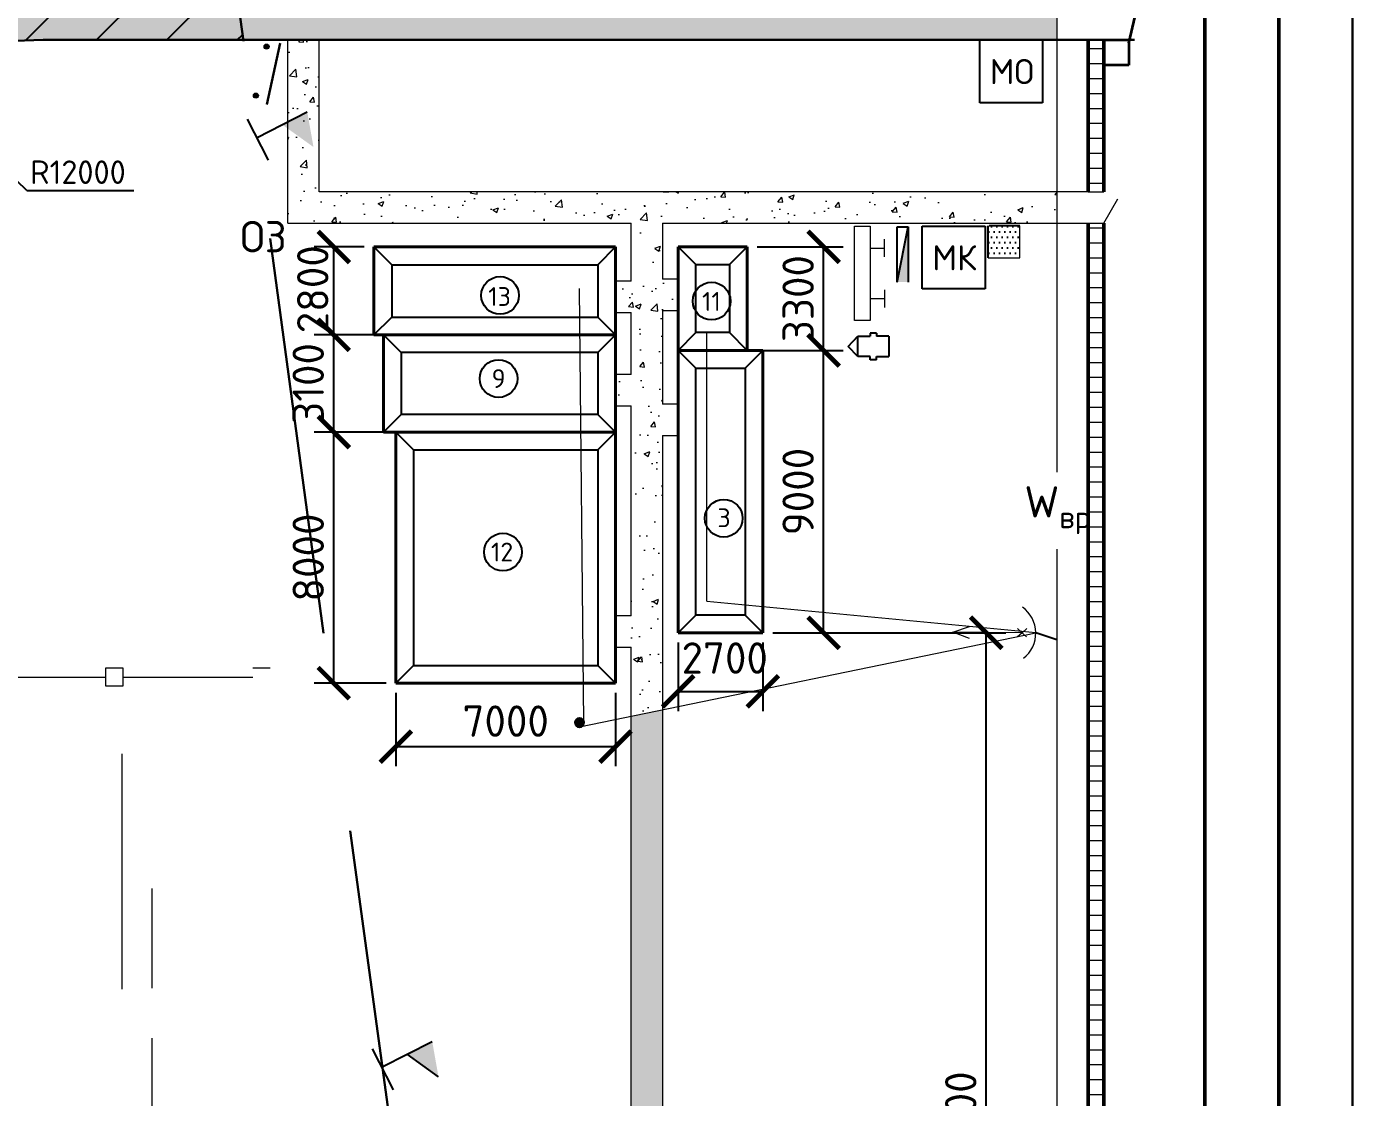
# Model space of a CAD drawing. Header units: millimetres. Extents: x -782 to 10910, y 3841 to 13237.
# Drawn here: x 7318.4 to 7402.9, y 7469.6 to 7537.9 of the extents above; entities that cross this region are included whole.
import ezdxf

# ---------------------------------------------------------------- set-up
doc = ezdxf.new("R2010")
doc.units = ezdxf.units.MM
doc.linetypes.add('штриховая2', pattern=[9.525, 6.35, -3.175])
for name, color, linetype, lineweight in [('0.2 сетевой', 7, 'Continuous', 20), ('красный', 1, 'Continuous', 30), ('Оbводка', 1, 'Continuous', 90), ('Тонкая 0.3', 140, 'Continuous', 25)]:
    doc.layers.add(name, color=color, linetype=linetype, lineweight=lineweight)
doc.layers.add('1', color=7, linetype='Continuous')
doc.layers.add('Системный слой', color=7, linetype='Continuous')
doc.styles.add('2.5', font='isocpeur.ttf', dxfattribs={"height": 2})
doc.styles.add('Isocpeur', font='isocpeur.ttf')
doc.dimstyles.new('М500 стройгенп', dxfattribs={"dimtxt": 2, "dimasz": 2, "dimexe": 1.25, "dimexo": 0.625, "dimtad": 1, "dimlfac": 500, "dimtxsty": '2.5', "dimblk": 'ARCHTICK', "dimcen": 2.5, "dimadec": 0, "dimazin": 0, "dimtfac": 1, "dimtmove": 0, "dimatfit": 3, "dimfxl": 1, "dimarcsym": 0})
pattern_1 = [(50, (7700.4316, 2863.231), (4.5546167, -0.398477), [0.47625, -5.23875]), (355, (7700.4316, 2863.231), (-0.8810855, 4.776421), [0.381, -4.1910146]), (100.45144, (7700.811, 2863.198), (3.673531, 4.377944), [0.40475, -4.452256]), (46.1842, (7700.4316, 2864.501), (6.776976, -1.051058), [0.714375, -7.858125]), (96.63556, (7700.9964, 2864.4134), (5.935103, 6.185653), [0.607126, -6.67839]), (351.18415, (7700.4316, 2864.501), (5.935103, 6.185653), [0.571499, -6.286493]), (21, (7701.0666, 2864.1835), (3.7903598, -2.55663), [0.47625, -5.23875]), (326, (7701.0666, 2864.1835), (1.5450507, 4.604699), [0.381, -4.191]), (71.45144, (7701.3825, 2863.9704), (5.3354105, 2.0480692), [0.40475, -4.4522484]), (37.5, (7700.4316, 2863.231), (0.0772151, 2.11387597), [0, -4.1402, 0, -4.2545, 0, -4.206875]), (7.5, (7700.4316, 2863.231), (1.6704916, 2.5045144), [0, -2.4257, 0, -4.04495, 0, -1.603375]), (327.5, (7699.0156, 2863.231), (3.3897649, -0.1432186), [0, -1.5875, 0, -4.953, 0, -6.57225]), (317.5, (7698.3806, 2863.231), (3.7032295, 0.6356623), [0, -2.06375, 0, -3.2893, 0, -4.66725])]
pattern_2 = [(50, (4875.7906, 4237.0282), (3.6436934, -0.3187817), [0.381, -4.191]), (355, (4875.7906, 4237.0282), (-0.7048684, 3.821137), [0.3048, -3.3528117]), (100.45144, (4876.0943, 4237.0016), (2.938825, 3.502355), [0.3238002, -3.561805]), (46.1842, (4875.7906, 4238.044), (5.421581, -0.8408466), [0.5715, -6.2865]), (96.63556, (4876.2424, 4237.974), (4.748083, 4.9485225), [0.4857005, -5.342712]), (351.18415, (4875.7906, 4238.044), (4.748083, 4.9485225), [0.457199, -5.029195]), (21, (4876.2986, 4237.7902), (3.0322878, -2.045304), [0.381, -4.191]), (326, (4876.2986, 4237.7902), (1.2360406, 3.6837593), [0.3048, -3.3528]), (71.451445, (4876.5513, 4237.6198), (4.2683284, 1.6384554), [0.3238002, -3.5617988]), (37.5, (4875.7906, 4237.0282), (0.06177207, 1.69110078), [0, -3.31216, 0, -3.4036, 0, -3.3655]), (7.5, (4875.7906, 4237.0282), (1.33639325, 2.0036115), [0, -1.94056, 0, -3.23596, 0, -1.2827]), (327.5, (4874.6578, 4237.0282), (2.7118119, -0.1145749), [0, -1.27, 0, -3.9624, 0, -5.2578]), (317.5, (4874.1498, 4237.0282), (2.9625836, 0.5085298), [0, -1.651, 0, -2.63144, 0, -3.7338])]

# ---------------------------------------------------------------- blocks, each defined once
blk = doc.blocks.new('_ArchTick')
at = {"color": 0, "linetype": 'ByBlock', "const_width": 0.15}
blk.add_lwpolyline([(-0.5, -0.5), (0.5, 0.5)], dxfattribs=at)
blk = doc.blocks.new('*D269')
at = {"color": 0, "lineweight": -2, "transparency": 16777216}
for p, q in [((7365.966, 7499.25), (7380.832, 7499.25)), ((7379.582, 7436.219), (7379.582, 7499.25)), ((7369.11, 7436.219), (7380.832, 7436.219))]:
    blk.add_line(p, q, dxfattribs=at)
at = {"layer": 'Defpoints', "color": 0, "lineweight": 25, "transparency": 16777216}
for p in [(7365.341, 7499.25), (7379.582, 7499.25), (7368.485, 7436.219)]:
    blk.add_point(p, dxfattribs=at)
at = {"color": 0, "lineweight": -2, "transparency": 16777216, "xscale": 2, "yscale": 2, "zscale": 2}
for p, rotation in [((7379.582, 7499.25), 90), ((7379.582, 7436.219), 270)]:
    blk.add_blockref('_ArchTick', p, dxfattribs=dict(at, rotation=rotation))
at = {"color": 0, "lineweight": 20, "transparency": 16777216, "insert": (7377.957, 7467.734), "char_height": 2, "attachment_point": 5, "rotation": 90, "style": '2.5'}
blk.add_mtext('38500', dxfattribs=at)
blk = doc.blocks.new('*D312')
at = {"color": 0, "lineweight": -2, "transparency": 16777216}
for p, q in [((7365.966, 7517.249), (7370.463, 7517.249)), ((7369.213, 7499.25), (7369.213, 7517.249)), ((7365.966, 7499.25), (7370.463, 7499.25))]:
    blk.add_line(p, q, dxfattribs=at)
at = {"layer": 'Defpoints', "color": 0, "lineweight": 25, "transparency": 16777216}
for p in [(7365.341, 7517.249), (7369.213, 7517.249), (7365.341, 7499.25)]:
    blk.add_point(p, dxfattribs=at)
at = {"color": 0, "lineweight": -2, "transparency": 16777216, "xscale": 2, "yscale": 2, "zscale": 2}
for p, rotation in [((7369.213, 7517.249), 90), ((7369.213, 7499.25), 270)]:
    blk.add_blockref('_ArchTick', p, dxfattribs=dict(at, rotation=rotation))
at = {"color": 0, "lineweight": 20, "transparency": 16777216, "insert": (7367.588, 7508.25), "char_height": 2, "attachment_point": 5, "rotation": 90, "style": '2.5'}
blk.add_mtext('9000', dxfattribs=at)
blk = doc.blocks.new('*D313')
at = {"color": 0, "lineweight": -2, "transparency": 16777216}
for p, q in [((7364.966, 7523.849), (7370.463, 7523.849)), ((7369.213, 7517.249), (7369.213, 7523.849)), ((7364.966, 7517.249), (7370.463, 7517.249))]:
    blk.add_line(p, q, dxfattribs=at)
at = {"layer": 'Defpoints', "color": 0, "lineweight": 25, "transparency": 16777216}
for p in [(7364.341, 7523.849), (7369.213, 7523.849), (7364.341, 7517.249)]:
    blk.add_point(p, dxfattribs=at)
at = {"color": 0, "lineweight": -2, "transparency": 16777216, "xscale": 2, "yscale": 2, "zscale": 2}
for p, rotation in [((7369.213, 7523.849), 90), ((7369.213, 7517.249), 270)]:
    blk.add_blockref('_ArchTick', p, dxfattribs=dict(at, rotation=rotation))
at = {"color": 0, "lineweight": 20, "transparency": 16777216, "insert": (7367.588, 7520.549), "char_height": 2, "attachment_point": 5, "rotation": 90, "style": '2.5'}
blk.add_mtext('3300', dxfattribs=at)
blk = doc.blocks.new('*D314')
at = {"color": 0, "lineweight": -2, "transparency": 16777216}
for p, q in [((7341.941, 7495.417), (7341.941, 7490.743)), ((7355.941, 7495.417), (7355.941, 7490.743)), ((7341.941, 7491.993), (7355.941, 7491.993))]:
    blk.add_line(p, q, dxfattribs=at)
at = {"layer": 'Defpoints', "color": 0, "lineweight": 25, "transparency": 16777216}
for p in [(7341.941, 7496.042), (7355.941, 7496.042), (7355.941, 7491.993)]:
    blk.add_point(p, dxfattribs=at)
at = {"color": 0, "lineweight": -2, "transparency": 16777216, "xscale": 2, "yscale": 2, "zscale": 2, "rotation": 180}
blk.add_blockref('_ArchTick', (7341.941, 7491.993), dxfattribs=at)
at = {"color": 0, "lineweight": -2, "transparency": 16777216, "xscale": 2, "yscale": 2, "zscale": 2}
blk.add_blockref('_ArchTick', (7355.941, 7491.993), dxfattribs=at)
at = {"color": 0, "lineweight": 20, "transparency": 16777216, "insert": (7348.941, 7493.618), "char_height": 2, "attachment_point": 5, "style": '2.5'}
blk.add_mtext('7000', dxfattribs=at)
blk = doc.blocks.new('*D315')
at = {"color": 0, "lineweight": -2, "transparency": 16777216}
for p, q in [((7359.941, 7498.625), (7359.941, 7494.261)), ((7365.341, 7498.625), (7365.341, 7494.261)), ((7359.941, 7495.511), (7365.341, 7495.511))]:
    blk.add_line(p, q, dxfattribs=at)
at = {"layer": 'Defpoints', "color": 0, "lineweight": 25, "transparency": 16777216}
for p in [(7359.941, 7499.25), (7365.341, 7499.25), (7365.341, 7495.511)]:
    blk.add_point(p, dxfattribs=at)
at = {"color": 0, "lineweight": -2, "transparency": 16777216, "xscale": 2, "yscale": 2, "zscale": 2, "rotation": 180}
blk.add_blockref('_ArchTick', (7359.941, 7495.511), dxfattribs=at)
at = {"color": 0, "lineweight": -2, "transparency": 16777216, "xscale": 2, "yscale": 2, "zscale": 2}
blk.add_blockref('_ArchTick', (7365.341, 7495.511), dxfattribs=at)
at = {"color": 0, "lineweight": 20, "transparency": 16777216, "insert": (7362.909, 7497.639), "char_height": 2, "attachment_point": 5, "style": '2.5'}
blk.add_mtext('2700', dxfattribs=at)
blk = doc.blocks.new('*D316')
at = {"color": 0, "lineweight": -2, "transparency": 16777216}
for p, q in [((7341.316, 7512.042), (7336.728, 7512.042)), ((7337.978, 7496.042), (7337.978, 7512.042)), ((7341.316, 7496.042), (7336.728, 7496.042))]:
    blk.add_line(p, q, dxfattribs=at)
at = {"layer": 'Defpoints', "color": 0, "lineweight": 25, "transparency": 16777216}
for p in [(7337.978, 7512.042), (7341.941, 7512.042), (7341.941, 7496.042)]:
    blk.add_point(p, dxfattribs=at)
at = {"color": 0, "lineweight": -2, "transparency": 16777216, "xscale": 2, "yscale": 2, "zscale": 2}
for p, rotation in [((7337.978, 7512.042), 90), ((7337.978, 7496.042), 270)]:
    blk.add_blockref('_ArchTick', p, dxfattribs=dict(at, rotation=rotation))
at = {"color": 0, "lineweight": 20, "transparency": 16777216, "insert": (7336.353, 7504.042), "char_height": 2, "attachment_point": 5, "rotation": 90, "style": '2.5'}
blk.add_mtext('8000', dxfattribs=at)
blk = doc.blocks.new('*D317')
at = {"color": 0, "lineweight": -2, "transparency": 16777216}
for p, q in [((7340.519, 7518.242), (7336.728, 7518.242)), ((7337.978, 7512.045), (7337.978, 7518.242)), ((7340.519, 7512.045), (7336.728, 7512.045))]:
    blk.add_line(p, q, dxfattribs=at)
at = {"layer": 'Defpoints', "color": 0, "lineweight": 25, "transparency": 16777216}
for p in [(7337.978, 7518.242), (7341.144, 7518.242), (7341.144, 7512.045)]:
    blk.add_point(p, dxfattribs=at)
at = {"color": 0, "lineweight": -2, "transparency": 16777216, "xscale": 2, "yscale": 2, "zscale": 2}
for p, rotation in [((7337.978, 7518.242), 90), ((7337.978, 7512.045), 270)]:
    blk.add_blockref('_ArchTick', p, dxfattribs=dict(at, rotation=rotation))
at = {"color": 0, "lineweight": 20, "transparency": 16777216, "insert": (7336.353, 7515.143), "char_height": 2, "attachment_point": 5, "rotation": 90, "style": '2.5'}
blk.add_mtext('3100', dxfattribs=at)
blk = doc.blocks.new('*D318')
at = {"color": 0, "lineweight": -2, "transparency": 16777216}
for p, q in [((7339.916, 7523.842), (7336.728, 7523.842)), ((7337.978, 7518.242), (7337.978, 7523.842)), ((7339.916, 7518.242), (7336.728, 7518.242))]:
    blk.add_line(p, q, dxfattribs=at)
at = {"layer": 'Defpoints', "color": 0, "lineweight": 25, "transparency": 16777216}
for p in [(7337.978, 7523.842), (7340.541, 7523.842), (7340.541, 7518.242)]:
    blk.add_point(p, dxfattribs=at)
at = {"color": 0, "lineweight": -2, "transparency": 16777216, "xscale": 2, "yscale": 2, "zscale": 2}
for p, rotation in [((7337.978, 7523.842), 90), ((7337.978, 7518.242), 270)]:
    blk.add_blockref('_ArchTick', p, dxfattribs=dict(at, rotation=rotation))
at = {"color": 0, "lineweight": 20, "transparency": 16777216, "insert": (7336.639, 7521.146), "char_height": 2, "attachment_point": 5, "rotation": 90, "style": '2.5'}
blk.add_mtext('2800', dxfattribs=at)

msp = doc.modelspace()

# ---------------------------------------------------------------- hatches: boundary and pattern name
at = {"lineweight": 20}
h = msp.add_hatch(dxfattribs=at)
h.set_pattern_fill('AR-CONC', color=256, scale=0.02)
h.set_pattern_definition(pattern_2)
h.paths.add_polyline_path([(7362.686743, 7331.82732), (7361.686743, 7331.82732), (7361.686743, 7335.82731), (7362.686743, 7335.82731), (7362.686743, 7337.82731), (7361.686743, 7337.82731), (7361.686743, 7341.8273), (7362.686743, 7341.8273), (7362.686743, 7343.8273), (7361.686743, 7343.8273), (7361.686743, 7347.82729), (7362.686743, 7347.82729), (7362.686743, 7349.82729), (7361.686743, 7349.82729), (7361.686743, 7353.187278), (7362.686743, 7353.187278), (7362.686743, 7355.187278), (7361.686743, 7355.187278), (7361.686743, 7359.024479), (7359.686743, 7359.024479), (7359.686743, 7331.82732), (7340.976475, 7331.82732), (7340.976475, 7338.437585), (7359.686743, 7338.437585), (7359.686743, 7340.437585), (7357.176448, 7340.437585), (7357.176448, 7341.43747), (7355.176448, 7341.437526), (7355.176448, 7340.437585), (7351.776457, 7340.437585), (7351.776457, 7341.437585), (7349.776457, 7341.437585), (7349.776457, 7340.437585), (7346.376466, 7340.437585), (7346.376466, 7341.437585), (7344.376466, 7341.437585), (7344.376466, 7340.437585), (7340.976475, 7340.437585), (7340.976475, 7341.437585), (7338.976475, 7341.437585), (7338.976475, 7340.437585), (7338.976475, 7338.437585), (7338.976475, 7327.038405), (7340.976475, 7327.038405), (7340.976475, 7329.82732), (7359.686743, 7329.82732), (7359.686743, 7327.038405), (7361.686743, 7327.038405), (7361.686743, 7329.82732), (7362.686743, 7329.82732)])
h.paths.add_polyline_path([(7361.686743, 7361.2374), (7358.940683, 7361.2374), (7358.940683, 7363.974697), (7356.940683, 7363.974697), (7356.940683, 7359.2374), (7359.686743, 7359.2374), (7359.686743, 7359.024479), (7361.686743, 7359.024479)])
h.paths.add_polyline_path([(7358.940683, 7367.565463), (7356.940683, 7367.565463), (7356.940683, 7363.974697), (7358.940683, 7363.974697)])
h.paths.add_polyline_path([(7358.940683, 7416.907005), (7362.078177, 7416.907005), (7362.078177, 7418.907005), (7358.940683, 7418.907005), (7358.940683, 7430.261773), (7356.940683, 7428.668241), (7356.940683, 7410.122009), (7355.940683, 7410.122009), (7355.940683, 7408.122009), (7356.940683, 7408.122009), (7356.940683, 7404.347706), (7355.940683, 7404.347706), (7355.940683, 7402.864109), (7355.940683, 7402.347706), (7356.940683, 7402.347706), (7356.940683, 7398.592401), (7355.940683, 7398.592401), (7355.940683, 7397.264118), (7355.940683, 7396.592401), (7356.940683, 7396.592401), (7356.940683, 7367.565463), (7358.940683, 7367.565463)])
h.paths.add_polyline_path([(7358.940683, 7464.7482), (7356.940683, 7464.7482), (7356.940683, 7462.757431), (7358.940683, 7462.757431)])
h.paths.add_polyline_path([(7358.940683, 7466.738969), (7356.940683, 7466.738969), (7356.940683, 7464.7482), (7358.940683, 7464.7482)])
h.paths.add_polyline_path([(7358.940683, 7494.328871), (7356.940683, 7493.91729), (7356.940683, 7466.738969), (7358.940683, 7466.738969)])
h.paths.add_polyline_path([(7209.476591, 7334.763157), (7212.476586, 7334.763157), (7212.476586, 7337.643152), (7209.476591, 7337.643152)], flags=9)
h.paths.add_polyline_path([(7206.43408, 7524.979554), (7209.674074, 7524.979554), (7209.674074, 7527.859549), (7206.43408, 7527.859549)], flags=9)
h.paths.add_polyline_path([(7080.238233, 7529.323169), (7083.478228, 7529.323169), (7083.478228, 7532.203165), (7080.238233, 7532.203165)], flags=9)
h.paths.add_polyline_path([(7080.178233, 7334.763157), (7083.538228, 7334.763157), (7083.538228, 7337.643152), (7080.178233, 7337.643152)], flags=9)
h.paths.add_polyline_path([(7320.357792, 7334.763157), (7323.597786, 7334.763157), (7323.597786, 7337.643152), (7320.357792, 7337.643152)], flags=9)
h.paths.add_polyline_path([(7339.893472, 7529.323169), (7342.893467, 7529.323169), (7342.893467, 7532.203165), (7339.893472, 7532.203165)], flags=9)
h.paths.add_polyline_path([(7366.699541, 7361.939903), (7370.899541, 7361.939903), (7370.899541, 7366.739903), (7366.699541, 7366.739903)], flags=9)
h.paths.add_polyline_path([(7366.629267, 7365.99558), (7370.829267, 7365.99558), (7370.829267, 7370.79558), (7366.629267, 7370.79558)], flags=9)
h.paths.add_polyline_path([(7057.082355, 7424.876603), (7062.102355, 7424.876603), (7062.102355, 7430.489936), (7057.082355, 7430.489936)], flags=9)
h.paths.add_polyline_path([(7214.231126, 7564.094399), (7219.251126, 7564.094399), (7219.251126, 7569.707733), (7214.231126, 7569.707733)], flags=9)
h.paths.add_polyline_path([(7365.157139, 7459.618522), (7368.357139, 7459.618522), (7368.357139, 7464.418522), (7365.157139, 7464.418522)], flags=9)
h.paths.add_polyline_path([(7365.467979, 7462.575778), (7368.067979, 7462.575778), (7368.067979, 7467.375778), (7365.467979, 7467.375778)], flags=9)
h.paths.add_polyline_path([(7365.321268, 7465.489111), (7367.921268, 7465.489111), (7367.921268, 7470.289111), (7365.321268, 7470.289111)], flags=9)
h.paths.add_polyline_path([(7344.778754, 7402.77887), (7348.138749, 7402.77887), (7348.138749, 7405.658866), (7344.778754, 7405.658866)], flags=9)
h.paths.add_polyline_path([(7344.778754, 7362.647645), (7348.258749, 7362.647645), (7348.258749, 7365.52764), (7344.778754, 7365.52764)], flags=9)
h.paths.add_polyline_path([(7376.169399, 7362.647645), (7379.529394, 7362.647645), (7379.529394, 7365.52764), (7376.169399, 7365.52764)], flags=9)
h.paths.add_polyline_path([(7334.520668, 7549.48803), (7336.560664, 7549.48803), (7336.560664, 7552.368025), (7334.520668, 7552.368025)], flags=9)
h.paths.add_polyline_path([(7368.269299, 7443.31599), (7370.309296, 7443.31599), (7370.309296, 7446.195985), (7368.269299, 7446.195985)], flags=9)
h.paths.add_polyline_path([(7367.837958, 7405.815172), (7369.877955, 7405.815172), (7369.877955, 7408.695167), (7367.837958, 7408.695167)], flags=9)
h.paths.add_polyline_path([(7349.259595, 7346.214541), (7350.819593, 7346.214541), (7350.819593, 7349.094536), (7349.259595, 7349.094536)], flags=25)
h.paths.add_polyline_path([(7338.840517, 7346.518254), (7340.280515, 7346.518254), (7340.280515, 7349.398249), (7338.840517, 7349.398249)], flags=9)
h.paths.add_polyline_path([(7343.859604, 7346.214541), (7345.419602, 7346.214541), (7345.419602, 7349.094536), (7343.859604, 7349.094536)], flags=25)
h.paths.add_polyline_path([(7361.160328, 7518.98947), (7362.960325, 7518.98947), (7362.960325, 7521.869465), (7361.160328, 7521.869465)], flags=9)
h.paths.add_polyline_path([(7367.823561, 7353.174752), (7369.263559, 7353.174752), (7369.263559, 7356.054747), (7367.823561, 7356.054747)], flags=9)
h.paths.add_polyline_path([(7355.85033, 7546.372548), (7358.010326, 7546.372548), (7358.010326, 7549.252543), (7355.85033, 7549.252543)], flags=9)
h.paths.add_polyline_path([(7349.728401, 7430.533174), (7351.768398, 7430.533174), (7351.768398, 7433.413169), (7349.728401, 7433.413169)], flags=9)
h.paths.add_polyline_path([(7345.591962, 7550.733937), (7347.631959, 7550.733937), (7347.631959, 7553.613932), (7345.591962, 7553.613932)], flags=9)
h.paths.add_polyline_path([(7352.473656, 7397.10722), (7353.913654, 7397.10722), (7353.913654, 7399.987215), (7352.473656, 7399.987215)], flags=9)
h.paths.add_polyline_path([(7368.415676, 7330.302115), (7369.615674, 7330.302115), (7369.615674, 7333.18211), (7368.415676, 7333.18211)], flags=9)
h.paths.add_polyline_path([(7362.145163, 7505.199856), (7363.585161, 7505.199856), (7363.585161, 7508.079851), (7362.145163, 7508.079851)], flags=9)
h.paths.add_polyline_path([(7347.530144, 7519.303445), (7349.57014, 7519.303445), (7349.57014, 7522.18344), (7347.530144, 7522.18344)], flags=9)
h.paths.add_polyline_path([(7347.691482, 7503.019179), (7349.731478, 7503.019179), (7349.731478, 7505.899174), (7347.691482, 7505.899174)], flags=9)
h.paths.add_polyline_path([(7347.768843, 7514.071834), (7349.208841, 7514.071834), (7349.208841, 7516.951829), (7347.768843, 7516.951829)], flags=9)
h.paths.add_polyline_path([(7359.565505, 7311.456571), (7361.005502, 7311.456571), (7361.005502, 7314.336566), (7359.565505, 7314.336566)], flags=9)
h.paths.add_polyline_path([(7368.184745, 7342.386214), (7369.384743, 7342.386214), (7369.384743, 7345.26621), (7368.184745, 7345.26621)], flags=9)
h.paths.add_polyline_path([(7368.415676, 7336.302105), (7369.615674, 7336.302105), (7369.615674, 7339.1821), (7368.415676, 7339.1821)], flags=9)
h.paths.add_polyline_path([(7367.823561, 7347.774761), (7369.263559, 7347.774761), (7369.263559, 7350.654756), (7367.823561, 7350.654756)], flags=9)
h.paths.add_polyline_path([(7354.607073, 7346.874854), (7356.647069, 7346.874854), (7356.647069, 7349.75485), (7354.607073, 7349.75485)], flags=25)
h.paths.add_polyline_path([(7352.473656, 7408.307201), (7353.913654, 7408.307201), (7353.913654, 7411.187197), (7352.473656, 7411.187197)], flags=9)
h.paths.add_polyline_path([(7352.473656, 7402.707211), (7353.913654, 7402.707211), (7353.913654, 7405.587206), (7352.473656, 7405.587206)], flags=9)
h.paths.add_polyline_path([(7356.940683, 7462.757431), (7356.940683, 7428.668241), (7358.940683, 7430.261773), (7358.940683, 7462.757431)])
h = msp.add_hatch(dxfattribs=at)
h.set_pattern_fill('ANSI31', color=256, scale=0.3, angle=135)
h.set_pattern_definition([(180, (4875.7906, 4237.0282), (-2e-16, -0.9525), [])])
h.paths.add_polyline_path([(7387.078177, 7569.767246), (7386.078177, 7568.767246), (7386.078177, 7544.038405), (7387.078177, 7544.038405)])
h.paths.add_polyline_path([(7387.078177, 7363.974697), (7386.078177, 7363.974697), (7386.078177, 7327.038405), (7387.078177, 7327.038405)])
h.paths.add_polyline_path([(7387.078177, 7320.038405), (7386.078177, 7320.038405), (7386.078177, 7296.824293), (7387.078177, 7295.824293)])
h.paths.add_polyline_path([(7387.078177, 7367.565463), (7386.078177, 7367.565463), (7386.078177, 7363.974697), (7387.078177, 7363.974697)])
h.paths.add_polyline_path([(7387.078177, 7462.757431), (7386.078177, 7462.757431), (7386.078177, 7367.565463), (7387.078177, 7367.565463)])
h.paths.add_polyline_path([(7387.078177, 7464.7482), (7386.078177, 7464.7482), (7386.078177, 7462.757431), (7387.078177, 7462.757431)])
h.paths.add_polyline_path([(7387.078177, 7466.738969), (7386.078177, 7466.738969), (7386.078177, 7464.7482), (7387.078177, 7464.7482)])
h.paths.add_polyline_path([(7387.078177, 7537.038405), (7386.078177, 7537.038405), (7386.078177, 7528.991206), (7387.078177, 7528.991206)])
h.paths.add_polyline_path([(7386.078177, 7527.362012), (7387.078177, 7527.362012), (7387.078177, 7528.991206), (7386.078177, 7528.991206)])
h.paths.add_polyline_path([(7387.078177, 7525.362012), (7386.078177, 7525.362012), (7386.078177, 7466.738969), (7387.078177, 7466.738969)])
at = {"lineweight": 25}
h = msp.add_hatch(dxfattribs=at)
h.set_pattern_fill('AR-CONC', color=256, scale=0.025)
h.set_pattern_definition(pattern_1)
edge = h.paths.add_edge_path()
edge.add_line((7347.427992, 7550.038405), (7331.427992, 7550.038405))
edge.add_arc((7321.035687, 7556.038405), 12, 322.94344259, 330, ccw=False)
edge.add_line((7330.61218, 7548.807168), (7332.206459, 7537.038405))
edge.add_line((7332.206459, 7537.038405), (7337.053851, 7537.038405))
edge.add_line((7337.053851, 7537.038405), (7384.078177, 7537.038405))
edge.add_line((7384.078177, 7537.038405), (7384.078177, 7544.038405))
edge.add_line((7384.078177, 7544.038405), (7381.073914, 7544.038405))
edge.add_line((7381.073914, 7544.038405), (7357.820297, 7544.038405))
edge.add_arc((7357.820297, 7556.038405), 12, 210, 270, ccw=False)
edge = h.paths.add_edge_path()
edge.add_arc((7321.035687, 7556.038405), 12, 270, 322.94344259, ccw=False)
edge.add_line((7321.035687, 7544.038405), (7091.688057, 7544.038405))
edge.add_line((7091.688057, 7544.038405), (7090.731097, 7537.038405))
edge.add_line((7090.731097, 7537.038405), (7109.57658, 7537.038405))
edge.add_arc((7109.57658, 7525.038018), 12.000386, 43.87205531, 90, ccw=False)
edge.add_line((7118.227528, 7533.35489), (7118.37767, 7534.453152))
edge.add_arc((7118.594388, 7536.038405), 1.599997, 180, 262.21542913, ccw=False)
edge.add_arc((7118.594388, 7536.038405), 1.599997, 0, 180, ccw=False)
edge.add_line((7120.194385, 7536.038405), (7302.776693, 7536.038405))
edge.add_arc((7304.376691, 7536.038405), 1.599997, 0, 180, ccw=False)
edge.add_arc((7304.376691, 7536.038405), 1.599997, -83.51900907, 0, ccw=False)
edge.add_line((7304.557288, 7534.448632), (7304.875257, 7532.10143))
edge.add_arc((7314.642168, 7526.632493), 11.19383, 68.24656364, 150.75355209, ccw=False)
edge.add_line((7318.790748, 7537.02918), (7332.206459, 7537.038405))
edge.add_line((7332.206459, 7537.038405), (7330.61218, 7548.807168))
edge = h.paths.add_edge_path(flags=16)
edge.add_arc((7096.894983, 7538.165963), 0.16, 0, 360)
h.paths.add_polyline_path([(7232.360334, 7535.440804), (7232.360334, 7542.040804), (7227.560334, 7542.040804), (7227.560334, 7535.440804)], flags=17)
h = msp.add_hatch(dxfattribs=at)
h.set_pattern_fill('ANSI31', color=256)
h.set_pattern_definition([(45, (7700.4316, 2863.231), (-2.245064, 2.245064), [])])
h.paths.add_polyline_path([(7332.239982, 7327.038405), (7326.703297, 7327.038405), (7326.703297, 7320.038405), (7331.283022, 7320.038405)])
h.paths.add_polyline_path([(7304.592886, 7329.623728), (7304.906338, 7331.922209, -0.033531004), (7302.485539, 7334.038405), (7120.485539, 7334.038405, -0.033546474), (7118.063561, 7331.921309), (7118.37767, 7329.623657, -0.454591532), (7120.194385, 7328.038405), (7302.776693, 7328.038405, -0.454492205)])
h.paths.add_polyline_path([(7330.682975, 7548.284564), (7329.603499, 7548.391863, -0.097320235), (7321.432748, 7544.044975), (7091.688062, 7544.038439), (7090.592876, 7536.027341, -0.071737884), (7097.369484, 7537.038124), (7103.514977, 7537.067842, -0.164269753), (7118.063561, 7532.1555), (7118.37767, 7534.453152, -0.374956444), (7116.994391, 7536.038405, -1), (7120.194385, 7536.038405), (7302.776693, 7536.038405, -1), (7305.976688, 7536.038405, -0.381458001), (7304.557288, 7534.448632), (7304.875257, 7532.10143, -0.164703998), (7319.456102, 7537.038405), (7332.206459, 7537.038405)])
h.paths.add_polyline_path([(7096.734983, 7538.165963, -1), (7097.054983, 7538.165963, -1)], flags=16)
h.paths.add_polyline_path([(7304.557288, 7534.448632, -0.447745786), (7302.776693, 7536.038405), (7120.194385, 7536.038405, -0.454591532), (7118.37767, 7534.453152), (7118.063561, 7532.1555, -0.033546474), (7120.485539, 7530.038405), (7302.515459, 7530.038835, -0.032682346), (7304.875257, 7532.10143)])
h.paths.add_polyline_path([(7232.360334, 7535.440804), (7232.360334, 7542.040804), (7227.560334, 7542.040804), (7227.560334, 7535.440804)], flags=24)
h.paths.add_polyline_path([(7232.360334, 7528.092303), (7232.360334, 7534.692303), (7227.560334, 7534.692303), (7227.560334, 7528.092303)], flags=9)
h.paths.add_polyline_path([(7132.422693, 7528.363405), (7138.622693, 7528.363405), (7138.622693, 7533.163405), (7132.422693, 7533.163405)], flags=9)
at = {"lineweight": 20}
h = msp.add_hatch(dxfattribs=at)
h.set_pattern_fill('AR-CONC', color=256, scale=0.025)
h.set_pattern_definition(pattern_1)
h.paths.add_polyline_path([(7384.078177, 7327.038405), (7332.239982, 7327.038405), (7331.283022, 7320.038405), (7384.078177, 7320.038405)])
edge = h.paths.add_edge_path()
edge.add_line((7332.239982, 7327.038405), (7313.394499, 7327.038405))
edge.add_arc((7313.394499, 7339.038791), 12.000386, 223.86662461, 270, ccw=False)
edge.add_line((7304.742762, 7330.722739), (7304.592886, 7329.623728))
edge.add_arc((7304.376691, 7328.038405), 1.599997, 0, 82.23429528, ccw=False)
edge.add_arc((7304.376691, 7328.038405), 1.599997, -180, 0, ccw=False)
edge.add_line((7302.776693, 7328.038405), (7120.194385, 7328.038405))
edge.add_arc((7118.594388, 7328.038405), 1.599997, -180, 0, ccw=False)
edge.add_arc((7118.594388, 7328.038405), 1.599997, 97.78457087, 180, ccw=False)
edge.add_line((7118.37767, 7329.623657), (7118.227528, 7330.721919))
edge.add_arc((7109.57658, 7339.038791), 12.000386, 270, 316.12794469, ccw=False)
edge.add_line((7109.57658, 7327.038405), (7090.731097, 7327.038405))
edge.add_line((7090.731097, 7327.038405), (7091.688057, 7320.038405))
edge.add_line((7091.688057, 7320.038405), (7331.283022, 7320.038405))
edge.add_line((7331.283022, 7320.038405), (7332.239982, 7327.038405))
edge = h.paths.add_edge_path()
edge.add_arc((7313.394499, 7339.038791), 12.000386, 204.62550124, 223.86662461, ccw=False)
edge.add_line((7302.485539, 7334.038405), (7209.73779, 7334.038405))
edge.add_arc((7208.603897, 7334.431193), 1.199998, 199.10645728, 340.89354272, ccw=False)
edge.add_line((7207.470005, 7334.038405), (7120.485539, 7334.038405))
edge.add_arc((7109.57658, 7339.038791), 12.000386, 316.12794469, 335.37449876, ccw=False)
edge.add_line((7118.227528, 7330.721919), (7118.37767, 7329.623657))
edge.add_arc((7118.594388, 7328.038405), 1.599997, 0, 97.78457087, ccw=False)
edge.add_line((7120.194385, 7328.038405), (7302.776693, 7328.038405))
edge.add_arc((7304.376691, 7328.038405), 1.599997, 82.23429528, 180, ccw=False)
edge.add_line((7304.592886, 7329.623728), (7304.742762, 7330.722739))
edge = h.paths.add_edge_path()
edge.add_line((7331.25819, 7544.038405), (7091.688057, 7544.038405))
edge.add_line((7091.688057, 7544.038405), (7090.731097, 7537.038405))
edge.add_line((7090.731097, 7537.038405), (7109.57658, 7537.038405))
edge.add_arc((7109.57658, 7525.038018), 12.000386, 43.87205531, 90, ccw=False)
edge.add_line((7118.227528, 7533.35489), (7118.37767, 7534.453152))
edge.add_arc((7118.594388, 7536.038405), 1.599997, 180, 262.21542913, ccw=False)
edge.add_arc((7118.594388, 7536.038405), 1.599997, 0, 180, ccw=False)
edge.add_line((7120.194385, 7536.038405), (7302.776693, 7536.038405))
edge.add_arc((7304.376691, 7536.038405), 1.599997, 0, 180, ccw=False)
edge.add_arc((7304.376691, 7536.038405), 1.599997, -83.51900907, 0, ccw=False)
edge.add_line((7304.557288, 7534.448632), (7304.875257, 7532.10143))
edge.add_arc((7364.317017, 7439.347623), 110.1662, 117.53133097, 122.65399107, ccw=False)
edge.add_line((7313.394499, 7537.038405), (7332.206459, 7537.038405))
edge.add_line((7332.206459, 7537.038405), (7331.25819, 7544.038405))
edge = h.paths.add_edge_path()
edge.add_line((7091.688057, 7544.038405), (7082.437162, 7544.038405))
edge.add_line((7082.437162, 7544.038405), (7082.441275, 7536.645836))
edge.add_arc((7085.485539, 7525.038405), 12, 90, 104.69589657, ccw=False)
edge.add_line((7085.485539, 7537.038405), (7090.731097, 7537.038405))
edge.add_line((7090.731097, 7537.038405), (7091.688057, 7544.038405))
edge = h.paths.add_edge_path()
edge.add_line((7304.875257, 7532.10143), (7304.557288, 7534.448632))
edge.add_arc((7304.376691, 7536.038405), 1.599997, 180, 276.48099093, ccw=False)
edge.add_line((7302.776693, 7536.038405), (7120.194385, 7536.038405))
edge.add_arc((7118.594388, 7536.038405), 1.599997, -97.78457087, 0, ccw=False)
edge.add_line((7118.37767, 7534.453152), (7118.227528, 7533.35489))
edge.add_arc((7109.57658, 7525.038018), 12.000386, 24.62550124, 43.87205531, ccw=False)
edge.add_line((7120.485539, 7530.038405), (7205.095409, 7530.038405))
edge.add_arc((7205.681386, 7528.991206), 1.199998, 60.7700888, 119.2299112, ccw=False)
edge.add_line((7206.267363, 7530.038405), (7302.485539, 7530.038405))
edge.add_arc((7304.625807, 7529.974798), 2.141212, 83.30987815, 178.29773268, ccw=False)
h.paths.add_polyline_path([(7206.43408, 7529.323169), (7209.674074, 7529.323169), (7209.674074, 7530.038405), (7206.43408, 7530.038405)])
h.paths.add_polyline_path([(7332.206459, 7537.038405), (7384.078177, 7537.038405), (7384.078177, 7544.038405), (7331.25819, 7544.038405)])
edge = h.paths.add_edge_path()
edge.add_arc((7090.485539, 7520.038405), 24, 109.59180627, 180)
edge.add_line((7066.485539, 7520.038405), (7066.485539, 7344.038405))
edge.add_arc((7090.485539, 7344.038405), 24, 180, 270)
edge.add_line((7090.485539, 7320.038405), (7091.688057, 7320.038405))
edge.add_line((7091.688057, 7320.038405), (7090.731097, 7327.038405))
edge.add_line((7090.731097, 7327.038405), (7085.485539, 7327.038405))
edge.add_arc((7062.514977, 7316.067842), 25.455844, 25.52877937, 64.47122063)
edge.add_line((7073.485539, 7339.038405), (7073.485539, 7525.038405))
edge.add_arc((7085.485539, 7525.038405), 12, 104.69589657, 180, ccw=False)
edge.add_line((7082.441275, 7536.645836), (7082.437935, 7542.648935))
at = {"lineweight": 25}
h = msp.add_hatch(dxfattribs=at)
h.set_pattern_fill('AR-CONC', color=256, scale=0.025)
h.set_pattern_definition(pattern_1)
h.paths.add_polyline_path([(7116.994391, 7328.038405, -0.374956444), (7118.37767, 7329.623657), (7118.227528, 7330.721919, -0.204033738), (7109.57658, 7327.038405), (7097.485539, 7327.038405, -0.072953131), (7090.592876, 7328.049468), (7091.688057, 7320.038405), (7325.203297, 7320.038405), (7325.203297, 7327.038405), (7313.394499, 7327.038405, -0.077886135), (7309.723201, 7327.613781), (7305.971666, 7327.911731, -0.96113778), (7302.776693, 7328.038405), (7120.194385, 7328.038405, -1)])
h.paths.add_polyline_path([(7066.91693, 7412.104554), (7073.51693, 7412.104554), (7073.51693, 7416.904554), (7066.91693, 7416.904554)], flags=24)
h.paths.add_polyline_path([(7068.410539, 7342.937114), (7075.010539, 7342.937114), (7075.010539, 7347.737114), (7068.410539, 7347.737114)], flags=24)
h.paths.add_polyline_path([(7066.298578, 7464.074933), (7069.988572, 7464.074933), (7069.988572, 7468.394926), (7066.298578, 7468.394926)], flags=9)
h.paths.add_polyline_path([(7232.360334, 7321.136005), (7232.360334, 7327.736005), (7227.560334, 7327.736005), (7227.560334, 7321.136005)], flags=24)
edge = h.paths.add_edge_path()
edge.add_arc((7090.485539, 7520.038405), 24, 109.59160183, 180)
edge.add_line((7066.485539, 7520.038405), (7066.485539, 7344.038405))
edge.add_arc((7090.485539, 7344.038405), 24, 180, 270)
edge.add_line((7090.485539, 7320.038405), (7091.688057, 7320.038405))
edge.add_line((7091.688057, 7320.038405), (7090.731097, 7327.038405))
edge.add_line((7090.731097, 7327.038405), (7090.592876, 7328.049468))
edge.add_arc((7097.485539, 7351.038405), 24, 180, 253.30994122, ccw=False)
edge.add_line((7073.485539, 7351.038405), (7073.485539, 7525.038405))
edge.add_arc((7085.485539, 7525.038405), 12, 104.69537151, 180, ccw=False)
edge.add_line((7082.441382, 7536.645864), (7082.438016, 7542.648963))
at = {"lineweight": 20}
for points in [[(7333.731793, 7536.772968, 1), (7333.663166, 7536.460414, 1)], [(7333.045527, 7533.647427, 1), (7332.9769, 7533.334873, 1)]]:
    msp.add_hatch(color=7, dxfattribs=at).paths.add_polyline_path(points)
h = msp.add_hatch(dxfattribs=at)
h.set_pattern_fill('AR-CONC', color=256, scale=0.02)
h.set_pattern_definition(pattern_2)
h.paths.add_polyline_path([(7358.940683, 7519.793177), (7359.940683, 7519.793177), (7359.940683, 7521.793177), (7358.940683, 7521.793177), (7358.940683, 7525.362012), (7384.078177, 7525.362012), (7384.078177, 7527.362012), (7337.053851, 7527.362012), (7337.053851, 7528.991206), (7335.053851, 7528.991206), (7335.053851, 7525.362012), (7356.940683, 7525.362012), (7356.940683, 7521.661197), (7355.940683, 7521.661197), (7355.940683, 7519.661197), (7356.940683, 7519.661197), (7356.940683, 7515.717849), (7355.940683, 7515.717849), (7355.940683, 7513.717849), (7356.940683, 7513.717849), (7356.940683, 7500.333304), (7355.940683, 7500.333304), (7355.940683, 7498.333304), (7356.940683, 7498.333304), (7356.940683, 7493.91729), (7358.940683, 7494.328871), (7358.940683, 7511.82652), (7359.940683, 7511.82652), (7359.940683, 7513.82652), (7358.940683, 7513.82652)])
h.paths.add_polyline_path([(7337.053851, 7537.038405), (7335.053851, 7537.038405), (7335.053851, 7528.991206), (7337.053851, 7528.991206)])
h = msp.add_hatch(dxfattribs=at)
h.set_pattern_fill('ANSI31', color=256, angle=90)
h.set_pattern_definition([(135, (4875.7906, 4237.0282), (-2.245064, -2.245064), [])])
h.paths.add_polyline_path([(7120.485539, 7334.038405, -0.084176912), (7118.227528, 7330.721919), (7118.37767, 7329.623657, -0.454591532), (7120.194385, 7328.038405), (7302.776693, 7328.038405, -0.454492205), (7304.592886, 7329.623728), (7304.742762, 7330.722739, -0.084153049), (7302.485539, 7334.038405), (7209.73779, 7334.038405, -0.71189231), (7207.470005, 7334.038405)])
h.paths.add_polyline_path([(7120.194385, 7536.038405, -0.454591532), (7118.37767, 7534.453152), (7118.227528, 7533.35489, -0.084176912), (7120.485539, 7530.038405), (7205.095409, 7530.038405, -0.260759243), (7206.267363, 7530.038405), (7302.485539, 7530.038405, -0.083164554), (7304.710176, 7533.320035), (7304.557288, 7534.448632, -0.447745786), (7302.776693, 7536.038405)])
h.paths.add_polyline_path([(7206.436463, 7529.383558), (7211.836463, 7529.383558), (7211.836463, 7534.183558), (7206.436463, 7534.183558)], flags=9)
h.paths.add_polyline_path([(7340.141114, 7528.737472), (7345.141114, 7528.737472), (7345.141114, 7533.537472), (7340.141114, 7533.537472)], flags=9)
msp.add_hatch(color=7).paths.add_polyline_path([(7374.611511, 7525.129388), (7373.905841, 7521.601034), (7374.611511, 7521.601034)])
at = {"lineweight": 25}
h = msp.add_hatch(color=1, dxfattribs=at)
h.paths.add_polyline_path([(7353.651669, 7493.798503, 0.414213562), (7353.372638, 7493.519472, 0.414213562), (7353.651669, 7493.240442)])
h.paths.add_polyline_path([(7353.651669, 7493.798503), (7353.651669, 7493.240442, 0.414213562), (7353.930699, 7493.519472, 0.414213562)])
at = {"layer": 'Системный слой', "lineweight": 25}
h = msp.add_hatch(dxfattribs=at)
h.set_pattern_fill('DOTS', scale=0.213333, style=0)
h.set_pattern_definition([(0, (6389.15058, 7543.77207), (0.16933305, 0.3386661), [0, -0.3386661])])
h.paths.add_polyline_path([(7381.734461, 7525.188928), (7381.734461, 7523.160475), (7379.706008, 7523.160475), (7379.706008, 7525.188928), (7380.110063, 7525.188928)])
at = {"layer": 'Тонкая 0.3', "ltscale": 5}
for points in [[(7336.288599, 7532.453705), (7334.691679, 7531.642296), (7336.685917, 7530.211937)], [(7344.257506, 7473.193439), (7342.660586, 7472.382029), (7344.654825, 7470.951671)]]:
    msp.add_hatch(color=7, dxfattribs=at).paths.add_polyline_path(points)

# ---------------------------------------------------------------- linework, layer by layer
at = {"color": 5, "lineweight": 50}
for p, q in [((7393.529449, 7530.591203), (7393.529449, 7575.034424)), ((7393.529449, 7468.338966), (7393.529449, 7530.591203))]:
    msp.add_line(p, q, dxfattribs=at)
at = {"color": 3, "lineweight": 50}
msp.add_line((7398.232572, 7575.034424), (7398.232572, 7466.348197), dxfattribs=at)
at = {"color": 1, "lineweight": 30}
msp.add_line((7402.935694, 7575.034424), (7402.935694, 7425.397592), dxfattribs=at)
at = {"color": 240, "lineweight": 20, "true_color": 0xed1f24}
for p, q in [((7384.078177, 7566.7672), (7384.078177, 7509.476821)), ((7353.930699, 7493.519472), (7353.651669, 7521.199872)), ((7361.757871, 7501.265697), (7361.757871, 7518.38086)), ((7384.078177, 7504.584232), (7384.078177, 7298.82429)), ((7361.757871, 7501.265697), (7382.743472, 7499.267232)), ((7382.743866, 7499.227339), (7353.651669, 7493.240442))]:
    msp.add_line(p, q, dxfattribs=at)
at = {"linetype": 'штриховая2', "lineweight": 30, "ltscale": 4}
msp.add_line((7328.805894, 7562.140935), (7348.960957, 7413.358895), dxfattribs=at)
at = {"lineweight": 35}
for p, q in [((7388.678174, 7536.824744), (7389.449677, 7540.154208)), ((7387.078177, 7537.038405), (7388.678174, 7537.038405)), ((7388.678174, 7537.038405), (7388.678174, 7535.438407)), ((7388.678174, 7535.438407), (7387.078177, 7535.438407))]:
    msp.add_line(p, q, dxfattribs=at)
at = {"lineweight": 30}
for p, q in [((7337.053851, 7537.038405), (7319.456102, 7537.038405)), ((7389.032695, 7537.038405), (7337.053851, 7537.038405))]:
    msp.add_line(p, q, dxfattribs=at)
at = {"color": 7, "lineweight": 30}
msp.add_line((7333.706816, 7532.928891), (7334.564648, 7536.835817), dxfattribs=at)
at = {"lineweight": 20}
for p, q in [((7335.053851, 7525.362012), (7335.053851, 7537.038405)), ((7337.053851, 7527.362012), (7337.053851, 7537.038405)), ((7386.078177, 7527.362012), (7337.053851, 7527.362012)), ((7386.078177, 7527.362012), (7387.078177, 7527.362012)), ((7387.078177, 7525.362012), (7387.970665, 7526.907846)), ((7335.053851, 7525.362012), (7356.940683, 7525.362012)), ((7356.940683, 7521.661197), (7356.940683, 7525.362012)), ((7358.940683, 7525.362012), (7358.940683, 7521.793177)), ((7358.940683, 7525.362012), (7386.078177, 7525.362012)), ((7381.734461, 7523.160475), (7381.734461, 7525.188928)), ((7386.078177, 7525.362012), (7387.078177, 7525.362012)), ((7379.706008, 7523.160475), (7381.734461, 7523.160475)), ((7356.940683, 7521.661197), (7355.940683, 7521.661197)), ((7359.940683, 7521.793177), (7358.940683, 7521.793177)), ((7358.940683, 7519.793177), (7358.940683, 7513.82652)), ((7358.940683, 7519.793177), (7359.940683, 7519.793177)), ((7355.940683, 7519.661197), (7356.940683, 7519.661197)), ((7356.940683, 7515.717849), (7356.940683, 7519.661197)), ((7356.940683, 7515.717849), (7355.940683, 7515.717849)), ((7359.940683, 7513.82652), (7358.940683, 7513.82652)), ((7355.940683, 7513.717849), (7356.940683, 7513.717849)), ((7356.940683, 7500.333304), (7356.940683, 7513.717849)), ((7358.940683, 7511.82652), (7358.940683, 7435.826129)), ((7358.940683, 7511.82652), (7359.940683, 7511.82652)), ((7356.940683, 7500.333304), (7355.940683, 7500.333304)), ((7355.940683, 7498.333304), (7356.940683, 7498.333304)), ((7356.940683, 7432.813035), (7356.940683, 7498.333304)), ((7314.145165, 7496.426349), (7323.425473, 7496.426349)), ((7324.545472, 7496.426349), (7328.485539, 7496.426349)), ((7328.485539, 7496.426349), (7332.813485, 7496.426349)), ((7324.485541, 7490.738406), (7324.485541, 7491.538405)), ((7324.485541, 7476.538405), (7324.485541, 7491.538405))]:
    msp.add_line(p, q, dxfattribs=at)
at = {"lineweight": 25}
for p, q in [((7379.179482, 7533.038411), (7379.179482, 7537.038405)), ((7383.179476, 7537.038405), (7379.179482, 7537.038405)), ((7383.179476, 7537.038405), (7383.179476, 7533.038411)), ((7318.407023, 7527.43954), (7310.291232, 7535.219594)), ((7383.179476, 7533.038411), (7379.179482, 7533.038411)), ((7318.407023, 7527.43954), (7325.238901, 7527.43954)), ((7375.507544, 7525.171016), (7379.507537, 7525.171016)), ((7375.507544, 7521.171023), (7375.507544, 7525.171016)), ((7379.507537, 7525.171016), (7379.507537, 7521.171023)), ((7381.734461, 7525.188928), (7379.760937, 7525.188928)), ((7340.540708, 7523.84162), (7341.672077, 7522.710251)), ((7355.940683, 7523.84162), (7354.809314, 7522.710251)), ((7359.940683, 7523.84948), (7361.072052, 7522.718111)), ((7364.340675, 7523.84948), (7363.209306, 7522.718111)), ((7341.672077, 7522.710251), (7341.672077, 7519.372998)), ((7341.672077, 7522.710251), (7354.809314, 7522.710251)), ((7354.809314, 7522.710251), (7354.809314, 7519.372998)), ((7361.072052, 7518.38086), (7361.072052, 7522.718111)), ((7361.072052, 7522.718111), (7363.209306, 7522.718111)), ((7363.209306, 7522.718111), (7363.209306, 7518.38086)), ((7379.507537, 7521.171023), (7375.507544, 7521.171023)), ((7340.540708, 7518.241629), (7341.672077, 7519.372998)), ((7341.672077, 7519.372998), (7354.809314, 7519.372998)), ((7355.940683, 7518.241629), (7354.809314, 7519.372998)), ((7341.140707, 7518.241629), (7342.272076, 7517.11026)), ((7355.940683, 7518.241629), (7354.809314, 7517.11026)), ((7359.940683, 7517.249491), (7361.072052, 7518.38086)), ((7363.209306, 7518.38086), (7361.072052, 7518.38086)), ((7364.340675, 7517.249491), (7363.209306, 7518.38086)), ((7359.940683, 7517.249491), (7361.072052, 7516.118122)), ((7365.340674, 7517.249491), (7364.209305, 7516.118122)), ((7342.272076, 7517.11026), (7342.272076, 7513.173009)), ((7354.809314, 7517.11026), (7342.272076, 7517.11026)), ((7354.809314, 7517.11026), (7354.809314, 7513.173009)), ((7361.072052, 7500.38089), (7361.072052, 7516.118122)), ((7361.072052, 7516.118122), (7364.209305, 7516.118122)), ((7364.209305, 7516.118122), (7364.209305, 7500.38089)), ((7341.140707, 7512.04164), (7342.272076, 7513.173009)), ((7354.809314, 7513.173009), (7342.272076, 7513.173009)), ((7355.940683, 7512.04164), (7354.809314, 7513.173009)), ((7341.940706, 7512.04164), (7343.072075, 7510.910271)), ((7355.940683, 7512.04164), (7354.809314, 7510.910271)), ((7343.072075, 7510.910271), (7343.072075, 7497.173035)), ((7343.072075, 7510.910271), (7354.809314, 7510.910271)), ((7354.809314, 7510.910271), (7354.809314, 7497.173035)), ((7359.940683, 7499.249521), (7361.072052, 7500.38089)), ((7364.209305, 7500.38089), (7361.072052, 7500.38089)), ((7365.340674, 7499.249521), (7364.209305, 7500.38089)), ((7341.940706, 7496.041666), (7343.072075, 7497.173035)), ((7343.072075, 7497.173035), (7354.809314, 7497.173035)), ((7355.940683, 7496.041666), (7354.809314, 7497.173035))]:
    msp.add_line(p, q, dxfattribs=at)
at = {"lineweight": 50}
for p, q in [((7387.078177, 7537.038405), (7387.078177, 7527.362012)), ((7387.078177, 7525.362012), (7387.078177, 7327.038405))]:
    msp.add_line(p, q, dxfattribs=at)
at = {"color": 7}
for p, q in [((7373.905841, 7525.129388), (7374.611511, 7525.129388)), ((7373.905841, 7521.601034), (7373.905841, 7525.129388)), ((7373.905841, 7521.601034), (7374.611511, 7525.129388)), ((7374.611511, 7525.129388), (7374.611511, 7521.601034))]:
    msp.add_line(p, q, dxfattribs=at)
at = {"lineweight": 40}
for p, q in [((7340.540708, 7523.84162), (7340.540708, 7518.241629)), ((7340.540708, 7523.84162), (7355.940683, 7523.84162)), ((7355.940683, 7518.241629), (7355.940683, 7523.84162)), ((7364.340675, 7523.84948), (7359.940683, 7523.84948)), ((7359.940683, 7517.249491), (7359.940683, 7523.84948)), ((7364.340675, 7517.249491), (7364.340675, 7523.84948)), ((7340.540708, 7518.241629), (7355.940683, 7518.241629)), ((7355.940683, 7518.241629), (7341.140707, 7518.241629)), ((7341.140707, 7518.241629), (7341.140707, 7512.04164)), ((7341.140707, 7518.241629), (7355.940683, 7518.241629)), ((7355.940683, 7512.04164), (7355.940683, 7518.241629)), ((7359.940683, 7517.249491), (7359.940683, 7499.249521)), ((7365.340674, 7517.249491), (7359.940683, 7517.249491)), ((7364.340675, 7517.249491), (7359.940683, 7517.249491)), ((7365.340674, 7499.249521), (7365.340674, 7517.249491)), ((7359.940683, 7514.649495), (7359.940683, 7499.249521)), ((7355.940683, 7512.04164), (7341.140707, 7512.04164)), ((7355.940683, 7512.04164), (7341.940706, 7512.04164)), ((7341.940706, 7512.04164), (7341.940706, 7496.041666)), ((7355.940683, 7512.04164), (7355.940683, 7496.041666)), ((7359.940683, 7499.249521), (7365.340674, 7499.249521)), ((7341.940706, 7496.041666), (7355.940683, 7496.041666))]:
    msp.add_line(p, q, dxfattribs=at)
at = {"color": 1, "lineweight": 25}
msp.add_line((7382.743472, 7499.267232), (7384.078177, 7498.82429), dxfattribs=at)
at = {"lineweight": 13}
for p, q in [((7324.545472, 7496.986348), (7323.425473, 7496.986348)), ((7323.425473, 7496.986348), (7323.425473, 7495.86635)), ((7324.545472, 7495.86635), (7324.545472, 7496.986348)), ((7333.933483, 7496.998404), (7332.813485, 7496.998404)), ((7323.425473, 7495.86635), (7324.545472, 7495.86635))]:
    msp.add_line(p, q, dxfattribs=at)
at = {"linetype": 'штриховая2', "lineweight": 20}
msp.add_line((7326.385539, 7482.938405), (7326.385539, 7395.138405), dxfattribs=at)
at = {"lineweight": 50}
for points in [[(7386.078177, 7537.038405), (7386.078177, 7527.362012)], [(7386.078177, 7525.362012), (7386.078177, 7327.038405)]]:
    msp.add_lwpolyline(points, dxfattribs=at)
at = {"color": 7, "lineweight": 20}
for centre in [(7333.697479, 7536.616691), (7333.011214, 7533.49115)]:
    msp.add_circle(centre, 0.16, dxfattribs=at)
at = {"color": 1, "lineweight": 30}
msp.add_circle((7353.651669, 7493.519472), 0.27903, dxfattribs=at)
at = {"lineweight": 30}
msp.add_arc((7319.456102, 7513.038405), 24, 90, 134.89907344, dxfattribs=at)
at = {"layer": '0.2 сетевой'}
for p, q in [((7373.102529, 7523.768734), (7373.102529, 7524.331278)), ((7372.18381, 7523.768734), (7373.102529, 7523.768734)), ((7373.102529, 7523.208935), (7373.102529, 7523.771479)), ((7372.18381, 7520.551809), (7373.102529, 7520.551809)), ((7373.102529, 7521.111608), (7373.102529, 7520.549064)), ((7373.102529, 7520.551809), (7373.102529, 7519.989265))]:
    msp.add_line(p, q, dxfattribs=at)
msp.add_lwpolyline([(7371.18381, 7525.160272), (7372.18381, 7525.160272), (7372.18381, 7519.160272), (7371.18381, 7519.160272)], close=True, dxfattribs=at)
at = {"layer": 'красный', "color": 1, "lineweight": 20}
for p, q in [((7377.456629, 7499.290572), (7378.515584, 7499.656496)), ((7381.866477, 7499.254915), (7381.57263, 7499.523305)), ((7381.866477, 7499.254915), (7382.164626, 7499.518518)), ((7378.509299, 7498.879158), (7377.456629, 7499.290572)), ((7381.866477, 7499.254915), (7377.456629, 7499.290572)), ((7381.866477, 7499.254915), (7381.568329, 7498.991312)), ((7381.866477, 7499.254915), (7382.160325, 7498.986526))]:
    msp.add_line(p, q, dxfattribs=at)
msp.add_arc((7380.724798, 7499.227339), 2.019068, 307.53861683, 54.72563763, dxfattribs=at)
at = {"layer": 'Оbводка', "color": 0, "lineweight": -2}
for centre in [(7348.58223, 7520.755337), (7362.071602, 7520.393506), (7348.488842, 7515.451832), (7362.844871, 7506.546275), (7348.764173, 7504.394853)]:
    msp.add_circle(centre, 1.199998, dxfattribs=at)
at = {"layer": 'Системный слой', "color": 7, "lineweight": 25}
msp.add_line((7379.706008, 7523.160475), (7379.706008, 7525.188928), dxfattribs=at)
at = {"layer": 'Системный слой', "lineweight": 25}
for p, q in [((7370.783145, 7517.506203), (7371.396057, 7518.154873)), ((7371.396057, 7518.154873), (7372.174934, 7518.154873)), ((7371.396057, 7516.857532), (7371.396057, 7518.154873)), ((7372.590709, 7518.35726), (7372.174934, 7518.35726)), ((7372.174934, 7518.35726), (7372.174934, 7518.154873)), ((7371.396057, 7516.857532), (7370.783145, 7517.506203)), ((7372.174934, 7516.857532), (7371.396057, 7516.857532)), ((7372.174934, 7516.655145), (7372.174934, 7516.857532)), ((7372.590709, 7516.655145), (7372.174934, 7516.655145))]:
    msp.add_line(p, q, dxfattribs=at)
at = {"layer": 'Системный слой'}
for p, q in [((7372.590709, 7518.35726), (7372.590709, 7518.154873)), ((7373.369586, 7518.154873), (7372.590709, 7518.154873)), ((7373.369586, 7518.154873), (7373.369586, 7516.857532)), ((7372.590709, 7516.655145), (7372.590709, 7516.857532)), ((7372.590709, 7516.857532), (7373.369586, 7516.857532))]:
    msp.add_line(p, q, dxfattribs=at)
at = {"layer": 'Тонкая 0.3', "color": 7, "ltscale": 5}
for p, q in [((7333.094759, 7530.830886), (7336.288599, 7532.453705)), ((7332.462096, 7531.987272), (7333.791625, 7529.37065)), ((7338.281447, 7517.999112), (7336.287209, 7519.42947)), ((7341.063666, 7471.570619), (7344.257506, 7473.193439)), ((7340.431003, 7472.727005), (7341.760532, 7470.110383)), ((7344.654825, 7470.951671), (7342.660586, 7472.382029))]:
    msp.add_line(p, q, dxfattribs=at)

# ---------------------------------------------------------------- texts
at = {"lineweight": 40, "width": 15.99997333, "attachment_point": 5, "style": 'Isocpeur'}
for s, insert, char_height in [('МО', (7381.218093, 7535.020762), 1.5999973), ('МК', (7377.546154, 7523.153374), 1.5999973), ('13', (7348.550142, 7520.683443), 1.199998), ('9', (7348.488842, 7515.451832), 1.199998), ('3', (7362.865162, 7506.579854), 1.199998), ('12', (7348.71148, 7504.399177), 1.199998)]:
    msp.add_mtext(s, dxfattribs=dict(at, insert=insert, char_height=char_height))
at = {"insert": (7362.060326, 7520.369468), "char_height": 1.199998, "width": 15.99997333, "attachment_point": 5, "style": 'Isocpeur'}
msp.add_mtext('11', dxfattribs=at)
at = {"layer": '1', "width": 335.51997649, "style": 'Isocpeur'}
for s, insert, char_height, attachment_point in [('\\A1;R12000', (7324.716969, 7529.360595), 1.4999975, 3), ('ОЗ', (7332.014917, 7525.497862), 2, 1), ('\\A1;W{\\H0.7x;\\S^ вр;}', (7382.013877, 7508.596155), 2, 1)]:
    msp.add_mtext(s, dxfattribs=dict(at, insert=insert, char_height=char_height, attachment_point=attachment_point))

# ---------------------------------------------------------------- dimensions: what is measured, and where the dimension line sits
at = {"lineweight": 20}
dim = msp.add_linear_dim(base=(7337.978388, 7523.84162), p1=(7340.540708, 7518.241629), p2=(7340.540708, 7523.84162), angle=90, dimstyle='М500 стройгенп', override={"dimtmove": 2}, dxfattribs=at)
dim.commit()
dim.dimension.update_dxf_attribs({"geometry": '*D318', "text_midpoint": (7336.638867, 7521.146132), "dimtype": 160})
for base, p1, p2, text, picture, middle in [((7369.212971, 7523.84948), (7364.340675, 7517.249491), (7364.340675, 7523.84948), '3300', '*D313', (7367.587971, 7520.549485)), ((7337.978388, 7518.241629), (7341.143796, 7512.044729), (7341.143796, 7518.241629), '3100', '*D317', (7336.353388, 7515.143179)), ((7369.212971, 7517.249491), (7365.340674, 7499.249521), (7365.340674, 7517.249491), '9000', '*D312', (7367.587971, 7508.249506)), ((7337.978388, 7512.04164), (7341.940706, 7496.041666), (7341.940706, 7512.04164), '8000', '*D316', (7336.353388, 7504.041653)), ((7379.581754, 7499.249521), (7368.485257, 7436.219446), (7365.340674, 7499.249521), '38500', '*D269', (7377.956754, 7467.734484))]:
    dim = msp.add_linear_dim(base=base, p1=p1, p2=p2, angle=90, text=text, dimstyle='М500 стройгенп', dxfattribs=at)
    dim.commit()
    dim.dimension.update_dxf_attribs({"geometry": picture, "text_midpoint": middle})
dim = msp.add_linear_dim(base=(7365.340674, 7495.510999), p1=(7359.940683, 7499.249521), p2=(7365.340674, 7499.249521), dimstyle='М500 стройгенп', override={"dimtmove": 2}, dxfattribs=at)
dim.commit()
dim.dimension.update_dxf_attribs({"geometry": '*D315', "text_midpoint": (7362.909223, 7497.638912), "dimtype": 160})
dim = msp.add_linear_dim(base=(7355.940683, 7491.993278), p1=(7341.940706, 7496.041666), p2=(7355.940683, 7496.041666), text='7000', dimstyle='М500 стройгенп', dxfattribs=at)
dim.commit()
dim.dimension.update_dxf_attribs({"geometry": '*D314', "text_midpoint": (7348.940694, 7493.618278)})

doc.saveas('drawing.dxf')
